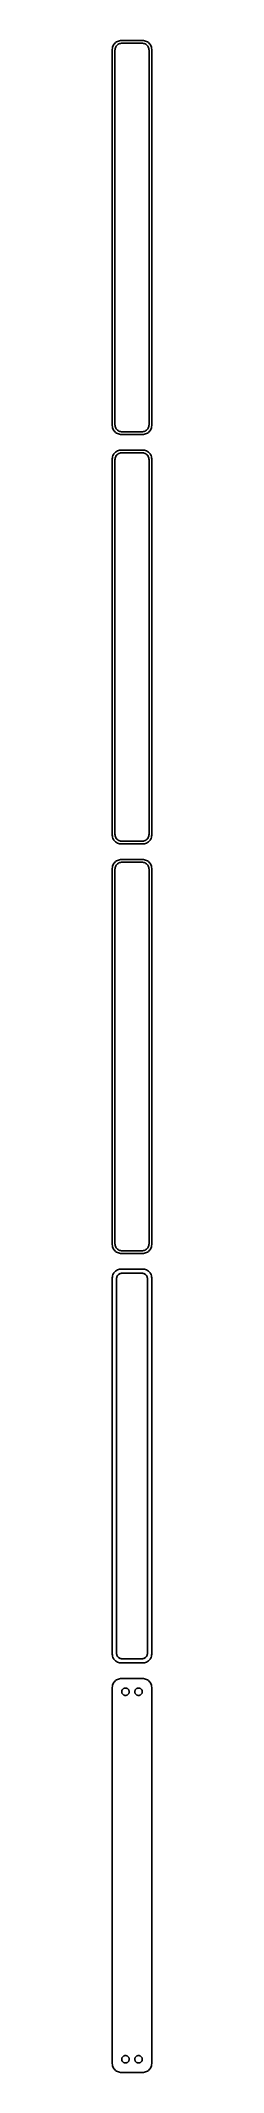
# Model space of a CAD drawing. Header units: metres. Extents: x -11 to 11, y 1058 to 2218.
import ezdxf

# ---------------------------------------------------------------- set-up
doc = ezdxf.new("R2010")
doc.units = ezdxf.units.M

msp = doc.modelspace()

# ---------------------------------------------------------------- linework, layer by layer
for p, q in [((-8.92912, 2217.72), (-9.43712, 2217.35)), ((-8.37889, 2218.02), (-8.92912, 2217.72)), ((-7.79507, 2218.26), (-8.37889, 2218.02)), ((-7.1869, 2218.41), (-7.79507, 2218.26)), ((-6.56395, 2218.49), (-7.1869, 2218.41)), ((6.56395, 2218.49), (-6.56395, 2218.49)), ((7.1869, 2218.41), (6.56395, 2218.49)), ((7.79507, 2218.26), (7.1869, 2218.41)), ((8.37889, 2218.02), (7.79507, 2218.26)), ((8.92912, 2217.72), (8.37889, 2218.02)), ((9.43712, 2217.35), (8.92912, 2217.72)), ((-11.2106, 2214.13), (-11.25, 2213.5)), ((-11.25, 2213.5), (-11.25, 1998.5)), ((-11.0929, 2214.74), (-11.2106, 2214.13)), ((-10.8989, 2215.34), (-11.0929, 2214.74)), ((-10.6315, 2215.91), (-10.8989, 2215.34)), ((-10.2951, 2216.44), (-10.6315, 2215.91)), ((-9.89484, 2216.92), (-10.2951, 2216.44)), ((-9.43712, 2217.35), (-9.89484, 2216.92)), ((-9.75, 2213), (-9.71844, 2213.5)), ((-9.75, 1999), (-9.75, 2213)), ((-9.71844, 2213.5), (-9.62433, 2213.99)), ((-9.62433, 2213.99), (-9.4691, 2214.47)), ((-9.4691, 2214.47), (-9.25522, 2214.93)), ((-9.25522, 2214.93), (-8.98605, 2215.35)), ((-8.98605, 2215.35), (-8.66586, 2215.74)), ((-8.66586, 2215.74), (-8.29968, 2216.08)), ((-8.29968, 2216.08), (-7.8933, 2216.38)), ((-7.8933, 2216.38), (-7.45311, 2216.62)), ((-7.45311, 2216.62), (-6.98605, 2216.8)), ((-6.98605, 2216.8), (-6.49951, 2216.93)), ((-6.49951, 2216.93), (-6.00116, 2216.99)), ((-6.00116, 2216.99), (6.00116, 2216.99)), ((6.00116, 2216.99), (6.49951, 2216.93)), ((6.49951, 2216.93), (6.98605, 2216.8)), ((6.98605, 2216.8), (7.45311, 2216.62)), ((7.45311, 2216.62), (7.8933, 2216.38)), ((7.8933, 2216.38), (8.29968, 2216.08)), ((8.29968, 2216.08), (8.66586, 2215.74)), ((8.66586, 2215.74), (8.98605, 2215.35)), ((8.98605, 2215.35), (9.25522, 2214.93)), ((9.25522, 2214.93), (9.4691, 2214.47)), ((9.89484, 2216.92), (9.43712, 2217.35)), ((9.4691, 2214.47), (9.62433, 2213.99)), ((9.62433, 2213.99), (9.71844, 2213.5)), ((9.71844, 2213.5), (9.75, 2213)), ((9.75, 2213), (9.75, 1999)), ((10.2951, 2216.44), (9.89484, 2216.92)), ((10.6315, 2215.91), (10.2951, 2216.44)), ((10.8989, 2215.34), (10.6315, 2215.91)), ((11.0929, 2214.74), (10.8989, 2215.34)), ((11.2106, 2214.13), (11.0929, 2214.74)), ((11.25, 2213.5), (11.2106, 2214.13)), ((11.25, 1998.5), (11.25, 2213.5)), ((-11.25, 1998.5), (-11.2106, 1997.87)), ((-11.2106, 1997.87), (-11.0929, 1997.26)), ((-11.0929, 1997.26), (-10.8989, 1996.66)), ((-9.71844, 1998.5), (-9.75, 1999)), ((-9.62433, 1998.01), (-9.71844, 1998.5)), ((-9.4691, 1997.53), (-9.62433, 1998.01)), ((-9.25522, 1997.07), (-9.4691, 1997.53)), ((-8.98605, 1996.65), (-9.25522, 1997.07)), ((9.25522, 1997.07), (8.98605, 1996.65)), ((9.4691, 1997.53), (9.25522, 1997.07)), ((9.62433, 1998.01), (9.4691, 1997.53)), ((9.71844, 1998.5), (9.62433, 1998.01)), ((9.75, 1999), (9.71844, 1998.5)), ((10.8989, 1996.66), (11.0929, 1997.26)), ((11.0929, 1997.26), (11.2106, 1997.87)), ((11.2106, 1997.87), (11.25, 1998.5)), ((-10.8989, 1996.66), (-10.6315, 1996.09)), ((-10.6315, 1996.09), (-10.2951, 1995.56)), ((-10.2951, 1995.56), (-9.89484, 1995.08)), ((-9.89484, 1995.08), (-9.43712, 1994.65)), ((-9.43712, 1994.65), (-8.92912, 1994.28)), ((-8.66586, 1996.26), (-8.98605, 1996.65)), ((-8.92912, 1994.28), (-8.37889, 1993.98)), ((-8.29968, 1995.92), (-8.66586, 1996.26)), ((-8.37889, 1993.98), (-7.79507, 1993.74)), ((-7.8933, 1995.62), (-8.29968, 1995.92)), ((-7.45311, 1995.38), (-7.8933, 1995.62)), ((-7.79507, 1993.74), (-7.1869, 1993.59)), ((-6.98605, 1995.2), (-7.45311, 1995.38)), ((-7.1869, 1993.59), (-6.56395, 1993.51)), ((-6.49951, 1995.07), (-6.98605, 1995.2)), ((-6.56395, 1993.51), (6.56395, 1993.51)), ((-6.00116, 1995.01), (-6.49951, 1995.07)), ((6.00116, 1995.01), (-6.00116, 1995.01)), ((6.49951, 1995.07), (6.00116, 1995.01)), ((6.98605, 1995.2), (6.49951, 1995.07)), ((6.56395, 1993.51), (7.1869, 1993.59)), ((7.45311, 1995.38), (6.98605, 1995.2)), ((7.1869, 1993.59), (7.79507, 1993.74)), ((7.8933, 1995.62), (7.45311, 1995.38)), ((7.79507, 1993.74), (8.37889, 1993.98)), ((8.29968, 1995.92), (7.8933, 1995.62)), ((8.66586, 1996.26), (8.29968, 1995.92)), ((8.37889, 1993.98), (8.92912, 1994.28)), ((8.98605, 1996.65), (8.66586, 1996.26)), ((8.92912, 1994.28), (9.43712, 1994.65)), ((9.43712, 1994.65), (9.89484, 1995.08)), ((9.89484, 1995.08), (10.2951, 1995.56)), ((10.2951, 1995.56), (10.6315, 1996.09)), ((10.6315, 1996.09), (10.8989, 1996.66)), ((-11.2106, 1980.13), (-11.25, 1979.5)), ((-11.25, 1979.5), (-11.25, 1764.5)), ((-11.0929, 1980.74), (-11.2106, 1980.13)), ((-10.8989, 1981.34), (-11.0929, 1980.74)), ((-10.6315, 1981.91), (-10.8989, 1981.34)), ((-10.2951, 1982.44), (-10.6315, 1981.91)), ((-9.89484, 1982.92), (-10.2951, 1982.44)), ((-9.43712, 1983.35), (-9.89484, 1982.92)), ((-9.75, 1979), (-9.71844, 1979.5)), ((-9.75, 1765), (-9.75, 1979)), ((-9.71844, 1979.5), (-9.62433, 1979.99)), ((-9.62433, 1979.99), (-9.4691, 1980.47)), ((-9.4691, 1980.47), (-9.25522, 1980.93)), ((-8.92912, 1983.72), (-9.43712, 1983.35)), ((-9.25522, 1980.93), (-8.98605, 1981.35)), ((-8.98605, 1981.35), (-8.66586, 1981.74)), ((-8.37889, 1984.02), (-8.92912, 1983.72)), ((-8.66586, 1981.74), (-8.29968, 1982.08)), ((-7.79507, 1984.26), (-8.37889, 1984.02)), ((-8.29968, 1982.08), (-7.8933, 1982.38)), ((-7.8933, 1982.38), (-7.45311, 1982.62)), ((-7.1869, 1984.41), (-7.79507, 1984.26)), ((-7.45311, 1982.62), (-6.98605, 1982.8)), ((-6.56395, 1984.49), (-7.1869, 1984.41)), ((-6.98605, 1982.8), (-6.49951, 1982.93)), ((6.56395, 1984.49), (-6.56395, 1984.49)), ((-6.49951, 1982.93), (-6.00116, 1982.99)), ((-6.00116, 1982.99), (6.00116, 1982.99)), ((6.00116, 1982.99), (6.49951, 1982.93)), ((6.49951, 1982.93), (6.98605, 1982.8)), ((7.1869, 1984.41), (6.56395, 1984.49)), ((6.98605, 1982.8), (7.45311, 1982.62)), ((7.79507, 1984.26), (7.1869, 1984.41)), ((7.45311, 1982.62), (7.8933, 1982.38)), ((8.37889, 1984.02), (7.79507, 1984.26)), ((7.8933, 1982.38), (8.29968, 1982.08)), ((8.29968, 1982.08), (8.66586, 1981.74)), ((8.92912, 1983.72), (8.37889, 1984.02)), ((8.66586, 1981.74), (8.98605, 1981.35)), ((9.43712, 1983.35), (8.92912, 1983.72)), ((8.98605, 1981.35), (9.25522, 1980.93)), ((9.25522, 1980.93), (9.4691, 1980.47)), ((9.89484, 1982.92), (9.43712, 1983.35)), ((9.4691, 1980.47), (9.62433, 1979.99)), ((9.62433, 1979.99), (9.71844, 1979.5)), ((9.71844, 1979.5), (9.75, 1979)), ((9.75, 1979), (9.75, 1765)), ((10.2951, 1982.44), (9.89484, 1982.92)), ((10.6315, 1981.91), (10.2951, 1982.44)), ((10.8989, 1981.34), (10.6315, 1981.91)), ((11.0929, 1980.74), (10.8989, 1981.34)), ((11.2106, 1980.13), (11.0929, 1980.74)), ((11.25, 1979.5), (11.2106, 1980.13)), ((11.25, 1764.5), (11.25, 1979.5)), ((-9.71844, 1764.5), (-9.75, 1765)), ((9.75, 1765), (9.71844, 1764.5)), ((-11.25, 1764.5), (-11.2106, 1763.87)), ((-11.2106, 1763.87), (-11.0929, 1763.26)), ((-11.0929, 1763.26), (-10.8989, 1762.66)), ((-10.8989, 1762.66), (-10.6315, 1762.09)), ((-10.6315, 1762.09), (-10.2951, 1761.56)), ((-10.2951, 1761.56), (-9.89484, 1761.08)), ((-9.89484, 1761.08), (-9.43712, 1760.65)), ((-9.62433, 1764.01), (-9.71844, 1764.5)), ((-9.4691, 1763.53), (-9.62433, 1764.01)), ((-9.25522, 1763.07), (-9.4691, 1763.53)), ((-9.43712, 1760.65), (-8.92912, 1760.28)), ((-8.98605, 1762.65), (-9.25522, 1763.07)), ((-8.66586, 1762.26), (-8.98605, 1762.65)), ((-8.92912, 1760.28), (-8.37889, 1759.98)), ((-8.29968, 1761.92), (-8.66586, 1762.26)), ((-8.37889, 1759.98), (-7.79507, 1759.74)), ((-7.8933, 1761.62), (-8.29968, 1761.92)), ((-7.45311, 1761.38), (-7.8933, 1761.62)), ((-7.79507, 1759.74), (-7.1869, 1759.59)), ((-6.98605, 1761.2), (-7.45311, 1761.38)), ((-7.1869, 1759.59), (-6.56395, 1759.51)), ((-6.49951, 1761.07), (-6.98605, 1761.2)), ((-6.56395, 1759.51), (6.56395, 1759.51)), ((-6.00116, 1761.01), (-6.49951, 1761.07)), ((6.00116, 1761.01), (-6.00116, 1761.01)), ((6.49951, 1761.07), (6.00116, 1761.01)), ((6.98605, 1761.2), (6.49951, 1761.07)), ((6.56395, 1759.51), (7.1869, 1759.59)), ((7.45311, 1761.38), (6.98605, 1761.2)), ((7.1869, 1759.59), (7.79507, 1759.74)), ((7.8933, 1761.62), (7.45311, 1761.38)), ((7.79507, 1759.74), (8.37889, 1759.98)), ((8.29968, 1761.92), (7.8933, 1761.62)), ((8.66586, 1762.26), (8.29968, 1761.92)), ((8.37889, 1759.98), (8.92912, 1760.28)), ((8.98605, 1762.65), (8.66586, 1762.26)), ((8.92912, 1760.28), (9.43712, 1760.65)), ((9.25522, 1763.07), (8.98605, 1762.65)), ((9.4691, 1763.53), (9.25522, 1763.07)), ((9.43712, 1760.65), (9.89484, 1761.08)), ((9.62433, 1764.01), (9.4691, 1763.53)), ((9.71844, 1764.5), (9.62433, 1764.01)), ((9.89484, 1761.08), (10.2951, 1761.56)), ((10.2951, 1761.56), (10.6315, 1762.09)), ((10.6315, 1762.09), (10.8989, 1762.66)), ((10.8989, 1762.66), (11.0929, 1763.26)), ((11.0929, 1763.26), (11.2106, 1763.87)), ((11.2106, 1763.87), (11.25, 1764.5)), ((-11.2106, 1746.13), (-11.25, 1745.5)), ((-11.25, 1745.5), (-11.25, 1530.5)), ((-11.0929, 1746.74), (-11.2106, 1746.13)), ((-10.8989, 1747.34), (-11.0929, 1746.74)), ((-10.6315, 1747.91), (-10.8989, 1747.34)), ((-10.2951, 1748.44), (-10.6315, 1747.91)), ((-9.89484, 1748.92), (-10.2951, 1748.44)), ((-9.43712, 1749.35), (-9.89484, 1748.92)), ((-9.75, 1745), (-9.71844, 1745.5)), ((-9.75, 1531), (-9.75, 1745)), ((-9.71844, 1745.5), (-9.62433, 1745.99)), ((-9.62433, 1745.99), (-9.4691, 1746.47)), ((-9.4691, 1746.47), (-9.25522, 1746.93)), ((-8.92912, 1749.72), (-9.43712, 1749.35)), ((-9.25522, 1746.93), (-8.98605, 1747.35)), ((-8.98605, 1747.35), (-8.66586, 1747.74)), ((-8.37889, 1750.02), (-8.92912, 1749.72)), ((-8.66586, 1747.74), (-8.29968, 1748.08)), ((-7.79507, 1750.26), (-8.37889, 1750.02)), ((-8.29968, 1748.08), (-7.8933, 1748.38)), ((-7.8933, 1748.38), (-7.45311, 1748.62)), ((-7.1869, 1750.41), (-7.79507, 1750.26)), ((-7.45311, 1748.62), (-6.98605, 1748.8)), ((-6.56395, 1750.49), (-7.1869, 1750.41)), ((-6.98605, 1748.8), (-6.49951, 1748.93)), ((6.56395, 1750.49), (-6.56395, 1750.49)), ((-6.49951, 1748.93), (-6.00116, 1748.99)), ((-6.00116, 1748.99), (6.00116, 1748.99)), ((6.00116, 1748.99), (6.49951, 1748.93)), ((6.49951, 1748.93), (6.98605, 1748.8)), ((7.1869, 1750.41), (6.56395, 1750.49)), ((6.98605, 1748.8), (7.45311, 1748.62)), ((7.79507, 1750.26), (7.1869, 1750.41)), ((7.45311, 1748.62), (7.8933, 1748.38)), ((8.37889, 1750.02), (7.79507, 1750.26)), ((7.8933, 1748.38), (8.29968, 1748.08)), ((8.29968, 1748.08), (8.66586, 1747.74)), ((8.92912, 1749.72), (8.37889, 1750.02)), ((8.66586, 1747.74), (8.98605, 1747.35)), ((9.43712, 1749.35), (8.92912, 1749.72)), ((8.98605, 1747.35), (9.25522, 1746.93)), ((9.25522, 1746.93), (9.4691, 1746.47)), ((9.89484, 1748.92), (9.43712, 1749.35)), ((9.4691, 1746.47), (9.62433, 1745.99)), ((9.62433, 1745.99), (9.71844, 1745.5)), ((9.71844, 1745.5), (9.75, 1745)), ((9.75, 1745), (9.75, 1531)), ((10.2951, 1748.44), (9.89484, 1748.92)), ((10.6315, 1747.91), (10.2951, 1748.44)), ((10.8989, 1747.34), (10.6315, 1747.91)), ((11.0929, 1746.74), (10.8989, 1747.34)), ((11.2106, 1746.13), (11.0929, 1746.74)), ((11.25, 1745.5), (11.2106, 1746.13)), ((11.25, 1530.5), (11.25, 1745.5)), ((-11.25, 1530.5), (-11.2106, 1529.87)), ((-11.2106, 1529.87), (-11.0929, 1529.26)), ((-11.0929, 1529.26), (-10.8989, 1528.66)), ((-10.8989, 1528.66), (-10.6315, 1528.09)), ((-10.6315, 1528.09), (-10.2951, 1527.56)), ((-10.2951, 1527.56), (-9.89484, 1527.08)), ((-9.89484, 1527.08), (-9.43712, 1526.65)), ((-9.71844, 1530.5), (-9.75, 1531)), ((-9.62433, 1530.01), (-9.71844, 1530.5)), ((-9.4691, 1529.53), (-9.62433, 1530.01)), ((-9.25522, 1529.07), (-9.4691, 1529.53)), ((-9.43712, 1526.65), (-8.92912, 1526.28)), ((-8.98605, 1528.65), (-9.25522, 1529.07)), ((-8.66586, 1528.26), (-8.98605, 1528.65)), ((-8.92912, 1526.28), (-8.37889, 1525.98)), ((-8.29968, 1527.92), (-8.66586, 1528.26)), ((-8.37889, 1525.98), (-7.79507, 1525.74)), ((-7.8933, 1527.62), (-8.29968, 1527.92)), ((-7.45311, 1527.38), (-7.8933, 1527.62)), ((-7.79507, 1525.74), (-7.1869, 1525.59)), ((-6.98605, 1527.2), (-7.45311, 1527.38)), ((-7.1869, 1525.59), (-6.56395, 1525.51)), ((-6.49951, 1527.07), (-6.98605, 1527.2)), ((-6.56395, 1525.51), (6.56395, 1525.51)), ((-6.00116, 1527.01), (-6.49951, 1527.07)), ((6.00116, 1527.01), (-6.00116, 1527.01)), ((6.49951, 1527.07), (6.00116, 1527.01)), ((6.98605, 1527.2), (6.49951, 1527.07)), ((6.56395, 1525.51), (7.1869, 1525.59)), ((7.45311, 1527.38), (6.98605, 1527.2)), ((7.1869, 1525.59), (7.79507, 1525.74)), ((7.8933, 1527.62), (7.45311, 1527.38)), ((7.79507, 1525.74), (8.37889, 1525.98)), ((8.29968, 1527.92), (7.8933, 1527.62)), ((8.66586, 1528.26), (8.29968, 1527.92)), ((8.37889, 1525.98), (8.92912, 1526.28)), ((8.98605, 1528.65), (8.66586, 1528.26)), ((8.92912, 1526.28), (9.43712, 1526.65)), ((9.25522, 1529.07), (8.98605, 1528.65)), ((9.4691, 1529.53), (9.25522, 1529.07)), ((9.43712, 1526.65), (9.89484, 1527.08)), ((9.62433, 1530.01), (9.4691, 1529.53)), ((9.71844, 1530.5), (9.62433, 1530.01)), ((9.75, 1531), (9.71844, 1530.5)), ((9.89484, 1527.08), (10.2951, 1527.56)), ((10.2951, 1527.56), (10.6315, 1528.09)), ((10.6315, 1528.09), (10.8989, 1528.66)), ((10.8989, 1528.66), (11.0929, 1529.26)), ((11.0929, 1529.26), (11.2106, 1529.87)), ((11.2106, 1529.87), (11.25, 1530.5)), ((-11.2106, 1512.13), (-11.25, 1511.5)), ((-11.25, 1511.5), (-11.25, 1296.5)), ((-11.0929, 1512.74), (-11.2106, 1512.13)), ((-10.8989, 1513.34), (-11.0929, 1512.74)), ((-10.6315, 1513.91), (-10.8989, 1513.34)), ((-10.2951, 1514.44), (-10.6315, 1513.91)), ((-9.89484, 1514.92), (-10.2951, 1514.44)), ((-9.43712, 1515.35), (-9.89484, 1514.92)), ((-8.92912, 1515.72), (-9.43712, 1515.35)), ((-8.37889, 1516.02), (-8.92912, 1515.72)), ((-8.86292, 1511), (-8.83836, 1511.39)), ((-8.86292, 1297), (-8.86292, 1511)), ((-8.83836, 1511.39), (-8.76512, 1511.77)), ((-8.76512, 1511.77), (-8.64432, 1512.15)), ((-8.64432, 1512.15), (-8.47786, 1512.5)), ((-8.47786, 1512.5), (-8.2684, 1512.83)), ((-7.79507, 1516.26), (-8.37889, 1516.02)), ((-8.2684, 1512.83), (-8.01921, 1513.13)), ((-8.01921, 1513.13), (-7.73424, 1513.4)), ((-7.1869, 1516.41), (-7.79507, 1516.26)), ((-7.73424, 1513.4), (-7.41798, 1513.63)), ((-7.41798, 1513.63), (-7.07541, 1513.82)), ((-6.56395, 1516.49), (-7.1869, 1516.41)), ((-7.07541, 1513.82), (-6.71194, 1513.96)), ((-6.71194, 1513.96), (-6.3333, 1514.06)), ((6.56395, 1516.49), (-6.56395, 1516.49)), ((-6.3333, 1514.06), (-5.94545, 1514.11)), ((-5.94545, 1514.11), (5.94545, 1514.11)), ((5.94545, 1514.11), (6.3333, 1514.06)), ((6.3333, 1514.06), (6.71194, 1513.96)), ((7.1869, 1516.41), (6.56395, 1516.49)), ((6.71194, 1513.96), (7.07541, 1513.82)), ((7.07541, 1513.82), (7.41798, 1513.63)), ((7.79507, 1516.26), (7.1869, 1516.41)), ((7.41798, 1513.63), (7.73424, 1513.4)), ((7.73424, 1513.4), (8.01921, 1513.13)), ((8.37889, 1516.02), (7.79507, 1516.26)), ((8.01921, 1513.13), (8.2684, 1512.83)), ((8.2684, 1512.83), (8.47786, 1512.5)), ((8.92912, 1515.72), (8.37889, 1516.02)), ((8.47786, 1512.5), (8.64432, 1512.15)), ((8.64432, 1512.15), (8.76512, 1511.77)), ((8.76512, 1511.77), (8.83836, 1511.39)), ((8.83836, 1511.39), (8.86292, 1511)), ((8.86292, 1511), (8.86292, 1297)), ((9.43712, 1515.35), (8.92912, 1515.72)), ((9.89484, 1514.92), (9.43712, 1515.35)), ((10.2951, 1514.44), (9.89484, 1514.92)), ((10.6315, 1513.91), (10.2951, 1514.44)), ((10.8989, 1513.34), (10.6315, 1513.91)), ((11.0929, 1512.74), (10.8989, 1513.34)), ((11.2106, 1512.13), (11.0929, 1512.74)), ((11.25, 1511.5), (11.2106, 1512.13)), ((11.25, 1296.5), (11.25, 1511.5)), ((-11.25, 1296.5), (-11.2106, 1295.87)), ((-11.2106, 1295.87), (-11.0929, 1295.26)), ((-11.0929, 1295.26), (-10.8989, 1294.66)), ((-10.8989, 1294.66), (-10.6315, 1294.09)), ((-10.6315, 1294.09), (-10.2951, 1293.56)), ((-10.2951, 1293.56), (-9.89484, 1293.08)), ((-9.89484, 1293.08), (-9.43712, 1292.65)), ((-9.43712, 1292.65), (-8.92912, 1292.28)), ((-8.92912, 1292.28), (-8.37889, 1291.98)), ((-8.83836, 1296.61), (-8.86292, 1297)), ((-8.76512, 1296.23), (-8.83836, 1296.61)), ((-8.64432, 1295.85), (-8.76512, 1296.23)), ((-8.47786, 1295.5), (-8.64432, 1295.85)), ((-8.2684, 1295.17), (-8.47786, 1295.5)), ((-8.37889, 1291.98), (-7.79507, 1291.74)), ((-8.01921, 1294.87), (-8.2684, 1295.17)), ((-7.73424, 1294.6), (-8.01921, 1294.87)), ((-7.79507, 1291.74), (-7.1869, 1291.59)), ((-7.41798, 1294.37), (-7.73424, 1294.6)), ((-7.07541, 1294.18), (-7.41798, 1294.37)), ((-7.1869, 1291.59), (-6.56395, 1291.51)), ((-6.71194, 1294.04), (-7.07541, 1294.18)), ((-6.3333, 1293.94), (-6.71194, 1294.04)), ((-6.56395, 1291.51), (6.56395, 1291.51)), ((-5.94545, 1293.89), (-6.3333, 1293.94)), ((5.94545, 1293.89), (-5.94545, 1293.89)), ((6.3333, 1293.94), (5.94545, 1293.89)), ((6.71194, 1294.04), (6.3333, 1293.94)), ((6.56395, 1291.51), (7.1869, 1291.59)), ((7.07541, 1294.18), (6.71194, 1294.04)), ((7.41798, 1294.37), (7.07541, 1294.18)), ((7.1869, 1291.59), (7.79507, 1291.74)), ((7.73424, 1294.6), (7.41798, 1294.37)), ((8.01921, 1294.87), (7.73424, 1294.6)), ((7.79507, 1291.74), (8.37889, 1291.98)), ((8.2684, 1295.17), (8.01921, 1294.87)), ((8.47786, 1295.5), (8.2684, 1295.17)), ((8.37889, 1291.98), (8.92912, 1292.28)), ((8.64432, 1295.85), (8.47786, 1295.5)), ((8.76512, 1296.23), (8.64432, 1295.85)), ((8.83836, 1296.61), (8.76512, 1296.23)), ((8.86292, 1297), (8.83836, 1296.61)), ((8.92912, 1292.28), (9.43712, 1292.65)), ((9.43712, 1292.65), (9.89484, 1293.08)), ((9.89484, 1293.08), (10.2951, 1293.56)), ((10.2951, 1293.56), (10.6315, 1294.09)), ((10.6315, 1294.09), (10.8989, 1294.66)), ((10.8989, 1294.66), (11.0929, 1295.26)), ((11.0929, 1295.26), (11.2106, 1295.87)), ((11.2106, 1295.87), (11.25, 1296.5)), ((-11.2106, 1278.13), (-11.25, 1277.5)), ((-11.25, 1277.5), (-11.25, 1062.5)), ((-11.0929, 1278.74), (-11.2106, 1278.13)), ((-10.8989, 1279.34), (-11.0929, 1278.74)), ((-10.6315, 1279.91), (-10.8989, 1279.34)), ((-10.2951, 1280.44), (-10.6315, 1279.91)), ((-9.89484, 1280.92), (-10.2951, 1280.44)), ((-9.43712, 1281.35), (-9.89484, 1280.92)), ((-8.92912, 1281.72), (-9.43712, 1281.35)), ((-8.37889, 1282.02), (-8.92912, 1281.72)), ((-7.79507, 1282.26), (-8.37889, 1282.02)), ((-7.1869, 1282.41), (-7.79507, 1282.26)), ((-6.56395, 1282.49), (-7.1869, 1282.41)), ((6.56395, 1282.49), (-6.56395, 1282.49)), ((-4.40984, 1277.03), (-4.1501, 1277.1)), ((-4.1501, 1277.1), (-3.88406, 1277.13)), ((-3.88406, 1277.13), (-3.61592, 1277.13)), ((-3.61592, 1277.13), (-3.34988, 1277.1)), ((-3.34988, 1277.1), (-3.09015, 1277.03)), ((3.09015, 1277.03), (3.34988, 1277.1)), ((3.34988, 1277.1), (3.61592, 1277.13)), ((3.61592, 1277.13), (3.88406, 1277.13)), ((3.88406, 1277.13), (4.1501, 1277.1)), ((4.1501, 1277.1), (4.40984, 1277.03)), ((7.1869, 1282.41), (6.56395, 1282.49)), ((7.79507, 1282.26), (7.1869, 1282.41)), ((8.37889, 1282.02), (7.79507, 1282.26)), ((8.92912, 1281.72), (8.37889, 1282.02)), ((9.43712, 1281.35), (8.92912, 1281.72)), ((9.89484, 1280.92), (9.43712, 1281.35)), ((10.2951, 1280.44), (9.89484, 1280.92)), ((10.6315, 1279.91), (10.2951, 1280.44)), ((10.8989, 1279.34), (10.6315, 1279.91)), ((11.0929, 1278.74), (10.8989, 1279.34)), ((11.2106, 1278.13), (11.0929, 1278.74)), ((11.25, 1277.5), (11.2106, 1278.13)), ((11.25, 1062.5), (11.25, 1277.5)), ((-5.88528, 1275), (-5.86845, 1275.27)), ((-5.86845, 1274.73), (-5.88528, 1275)), ((-5.86845, 1275.27), (-5.81821, 1275.53)), ((-5.81821, 1274.47), (-5.86845, 1274.73)), ((-5.81821, 1275.53), (-5.73534, 1275.79)), ((-5.73534, 1274.21), (-5.81821, 1274.47)), ((-5.73534, 1275.79), (-5.62117, 1276.03)), ((-5.62117, 1273.97), (-5.73534, 1274.21)), ((-5.62117, 1276.03), (-5.47748, 1276.26)), ((-5.47748, 1273.74), (-5.62117, 1273.97)), ((-5.47748, 1276.26), (-5.30655, 1276.46)), ((-5.30655, 1273.54), (-5.47748, 1273.74)), ((-5.30655, 1276.46), (-5.11108, 1276.65)), ((-5.11108, 1273.35), (-5.30655, 1273.54)), ((-5.11108, 1276.65), (-4.89413, 1276.8)), ((-4.89413, 1273.2), (-5.11108, 1273.35)), ((-4.89413, 1276.8), (-4.65915, 1276.93)), ((-4.65915, 1273.07), (-4.89413, 1273.2)), ((-4.65915, 1276.93), (-4.40984, 1277.03)), ((-4.40984, 1272.97), (-4.65915, 1273.07)), ((-4.1501, 1272.9), (-4.40984, 1272.97)), ((-3.88406, 1272.87), (-4.1501, 1272.9)), ((-3.61592, 1272.87), (-3.88406, 1272.87)), ((-3.34988, 1272.9), (-3.61592, 1272.87)), ((-3.09015, 1272.97), (-3.34988, 1272.9)), ((-3.09015, 1277.03), (-2.84084, 1276.93)), ((-2.84084, 1273.07), (-3.09015, 1272.97)), ((-2.84084, 1276.93), (-2.60585, 1276.8)), ((-2.60585, 1273.2), (-2.84084, 1273.07)), ((-2.60585, 1276.8), (-2.3889, 1276.65)), ((-2.3889, 1273.35), (-2.60585, 1273.2)), ((-2.3889, 1276.65), (-2.19344, 1276.46)), ((-2.19344, 1273.54), (-2.3889, 1273.35)), ((-2.19344, 1276.46), (-2.02251, 1276.26)), ((-2.02251, 1273.74), (-2.19344, 1273.54)), ((-2.02251, 1276.26), (-1.87881, 1276.03)), ((-1.87881, 1273.97), (-2.02251, 1273.74)), ((-1.87881, 1276.03), (-1.76465, 1275.79)), ((-1.76465, 1274.21), (-1.87881, 1273.97)), ((-1.76465, 1275.79), (-1.68178, 1275.53)), ((-1.68178, 1274.47), (-1.76465, 1274.21)), ((-1.68178, 1275.53), (-1.63153, 1275.27)), ((-1.63153, 1274.73), (-1.68178, 1274.47)), ((-1.63153, 1275.27), (-1.6147, 1275)), ((-1.6147, 1275), (-1.63153, 1274.73)), ((1.6147, 1275), (1.63153, 1275.27)), ((1.63153, 1274.73), (1.6147, 1275)), ((1.63153, 1275.27), (1.68178, 1275.53)), ((1.68178, 1274.47), (1.63153, 1274.73)), ((1.68178, 1275.53), (1.76465, 1275.79)), ((1.76465, 1274.21), (1.68178, 1274.47)), ((1.76465, 1275.79), (1.87881, 1276.03)), ((1.87881, 1273.97), (1.76465, 1274.21)), ((1.87881, 1276.03), (2.02251, 1276.26)), ((2.02251, 1273.74), (1.87881, 1273.97)), ((2.02251, 1276.26), (2.19344, 1276.46)), ((2.19344, 1273.54), (2.02251, 1273.74)), ((2.19344, 1276.46), (2.3889, 1276.65)), ((2.3889, 1273.35), (2.19344, 1273.54)), ((2.3889, 1276.65), (2.60585, 1276.8)), ((2.60585, 1273.2), (2.3889, 1273.35)), ((2.60585, 1276.8), (2.84084, 1276.93)), ((2.84084, 1273.07), (2.60585, 1273.2)), ((2.84084, 1276.93), (3.09015, 1277.03)), ((3.09015, 1272.97), (2.84084, 1273.07)), ((3.34988, 1272.9), (3.09015, 1272.97)), ((3.61592, 1272.87), (3.34988, 1272.9)), ((3.88406, 1272.87), (3.61592, 1272.87)), ((4.1501, 1272.9), (3.88406, 1272.87)), ((4.40984, 1272.97), (4.1501, 1272.9)), ((4.40984, 1277.03), (4.65915, 1276.93)), ((4.65915, 1273.07), (4.40984, 1272.97)), ((4.65915, 1276.93), (4.89413, 1276.8)), ((4.89413, 1273.2), (4.65915, 1273.07)), ((4.89413, 1276.8), (5.11108, 1276.65)), ((5.11108, 1273.35), (4.89413, 1273.2)), ((5.11108, 1276.65), (5.30655, 1276.46)), ((5.30655, 1273.54), (5.11108, 1273.35)), ((5.30655, 1276.46), (5.47748, 1276.26)), ((5.47748, 1273.74), (5.30655, 1273.54)), ((5.47748, 1276.26), (5.62117, 1276.03)), ((5.62117, 1273.97), (5.47748, 1273.74)), ((5.62117, 1276.03), (5.73534, 1275.79)), ((5.73534, 1274.21), (5.62117, 1273.97)), ((5.73534, 1275.79), (5.81821, 1275.53)), ((5.81821, 1274.47), (5.73534, 1274.21)), ((5.81821, 1275.53), (5.86845, 1275.27)), ((5.86845, 1274.73), (5.81821, 1274.47)), ((5.86845, 1275.27), (5.88528, 1275)), ((5.88528, 1275), (5.86845, 1274.73)), ((-11.25, 1062.5), (-11.2106, 1061.87)), ((-11.2106, 1061.87), (-11.0929, 1061.26)), ((-11.0929, 1061.26), (-10.8989, 1060.66)), ((-10.8989, 1060.66), (-10.6315, 1060.09)), ((-10.6315, 1060.09), (-10.2951, 1059.56)), ((-10.2951, 1059.56), (-9.89484, 1059.08)), ((-9.89484, 1059.08), (-9.43712, 1058.65)), ((-9.43712, 1058.65), (-8.92912, 1058.28)), ((-8.92912, 1058.28), (-8.37889, 1057.98)), ((-8.37889, 1057.98), (-7.79507, 1057.74)), ((-7.79507, 1057.74), (-7.1869, 1057.59)), ((-7.1869, 1057.59), (-6.56395, 1057.51)), ((-6.56395, 1057.51), (6.56395, 1057.51)), ((-5.88528, 1065), (-5.86845, 1065.27)), ((-5.86845, 1064.73), (-5.88528, 1065)), ((-5.86845, 1065.27), (-5.81821, 1065.53)), ((-5.81821, 1064.47), (-5.86845, 1064.73)), ((-5.81821, 1065.53), (-5.73534, 1065.79)), ((-5.73534, 1064.21), (-5.81821, 1064.47)), ((-5.73534, 1065.79), (-5.62117, 1066.03)), ((-5.62117, 1063.97), (-5.73534, 1064.21)), ((-5.62117, 1066.03), (-5.47748, 1066.26)), ((-5.47748, 1063.74), (-5.62117, 1063.97)), ((-5.47748, 1066.26), (-5.30655, 1066.46)), ((-5.30655, 1063.54), (-5.47748, 1063.74)), ((-5.30655, 1066.46), (-5.11108, 1066.65)), ((-5.11108, 1063.35), (-5.30655, 1063.54)), ((-5.11108, 1066.65), (-4.89413, 1066.8)), ((-4.89413, 1063.2), (-5.11108, 1063.35)), ((-4.89413, 1066.8), (-4.65915, 1066.93)), ((-4.65915, 1063.07), (-4.89413, 1063.2)), ((-4.65915, 1066.93), (-4.40984, 1067.03)), ((-4.40984, 1062.97), (-4.65915, 1063.07)), ((-4.40984, 1067.03), (-4.1501, 1067.1)), ((-4.1501, 1062.9), (-4.40984, 1062.97)), ((-4.1501, 1067.1), (-3.88406, 1067.13)), ((-3.88406, 1062.87), (-4.1501, 1062.9)), ((-3.88406, 1067.13), (-3.61592, 1067.13)), ((-3.61592, 1062.87), (-3.88406, 1062.87)), ((-3.61592, 1067.13), (-3.34988, 1067.1)), ((-3.34988, 1062.9), (-3.61592, 1062.87)), ((-3.34988, 1067.1), (-3.09015, 1067.03)), ((-3.09015, 1062.97), (-3.34988, 1062.9)), ((-3.09015, 1067.03), (-2.84084, 1066.93)), ((-2.84084, 1063.07), (-3.09015, 1062.97)), ((-2.84084, 1066.93), (-2.60585, 1066.8)), ((-2.60585, 1063.2), (-2.84084, 1063.07)), ((-2.60585, 1066.8), (-2.3889, 1066.65)), ((-2.3889, 1063.35), (-2.60585, 1063.2)), ((-2.3889, 1066.65), (-2.19344, 1066.46)), ((-2.19344, 1063.54), (-2.3889, 1063.35)), ((-2.19344, 1066.46), (-2.02251, 1066.26)), ((-2.02251, 1063.74), (-2.19344, 1063.54)), ((-2.02251, 1066.26), (-1.87881, 1066.03)), ((-1.87881, 1063.97), (-2.02251, 1063.74)), ((-1.87881, 1066.03), (-1.76465, 1065.79)), ((-1.76465, 1064.21), (-1.87881, 1063.97)), ((-1.76465, 1065.79), (-1.68178, 1065.53)), ((-1.68178, 1064.47), (-1.76465, 1064.21)), ((-1.68178, 1065.53), (-1.63153, 1065.27)), ((-1.63153, 1064.73), (-1.68178, 1064.47)), ((-1.63153, 1065.27), (-1.6147, 1065)), ((-1.6147, 1065), (-1.63153, 1064.73)), ((1.6147, 1065), (1.63153, 1065.27)), ((1.63153, 1064.73), (1.6147, 1065)), ((1.63153, 1065.27), (1.68178, 1065.53)), ((1.68178, 1064.47), (1.63153, 1064.73)), ((1.68178, 1065.53), (1.76465, 1065.79)), ((1.76465, 1064.21), (1.68178, 1064.47)), ((1.76465, 1065.79), (1.87881, 1066.03)), ((1.87881, 1063.97), (1.76465, 1064.21)), ((1.87881, 1066.03), (2.02251, 1066.26)), ((2.02251, 1063.74), (1.87881, 1063.97)), ((2.02251, 1066.26), (2.19344, 1066.46)), ((2.19344, 1063.54), (2.02251, 1063.74)), ((2.19344, 1066.46), (2.3889, 1066.65)), ((2.3889, 1063.35), (2.19344, 1063.54)), ((2.3889, 1066.65), (2.60585, 1066.8)), ((2.60585, 1063.2), (2.3889, 1063.35)), ((2.60585, 1066.8), (2.84084, 1066.93)), ((2.84084, 1063.07), (2.60585, 1063.2)), ((2.84084, 1066.93), (3.09015, 1067.03)), ((3.09015, 1062.97), (2.84084, 1063.07)), ((3.09015, 1067.03), (3.34988, 1067.1)), ((3.34988, 1062.9), (3.09015, 1062.97)), ((3.34988, 1067.1), (3.61592, 1067.13)), ((3.61592, 1062.87), (3.34988, 1062.9)), ((3.61592, 1067.13), (3.88406, 1067.13)), ((3.88406, 1062.87), (3.61592, 1062.87)), ((3.88406, 1067.13), (4.1501, 1067.1)), ((4.1501, 1062.9), (3.88406, 1062.87)), ((4.1501, 1067.1), (4.40984, 1067.03)), ((4.40984, 1062.97), (4.1501, 1062.9)), ((4.40984, 1067.03), (4.65915, 1066.93)), ((4.65915, 1063.07), (4.40984, 1062.97)), ((4.65915, 1066.93), (4.89413, 1066.8)), ((4.89413, 1063.2), (4.65915, 1063.07)), ((4.89413, 1066.8), (5.11108, 1066.65)), ((5.11108, 1063.35), (4.89413, 1063.2)), ((5.11108, 1066.65), (5.30655, 1066.46)), ((5.30655, 1063.54), (5.11108, 1063.35)), ((5.30655, 1066.46), (5.47748, 1066.26)), ((5.47748, 1063.74), (5.30655, 1063.54)), ((5.47748, 1066.26), (5.62117, 1066.03)), ((5.62117, 1063.97), (5.47748, 1063.74)), ((5.62117, 1066.03), (5.73534, 1065.79)), ((5.73534, 1064.21), (5.62117, 1063.97)), ((5.73534, 1065.79), (5.81821, 1065.53)), ((5.81821, 1064.47), (5.73534, 1064.21)), ((5.81821, 1065.53), (5.86845, 1065.27)), ((5.86845, 1064.73), (5.81821, 1064.47)), ((5.86845, 1065.27), (5.88528, 1065)), ((5.88528, 1065), (5.86845, 1064.73)), ((6.56395, 1057.51), (7.1869, 1057.59)), ((7.1869, 1057.59), (7.79507, 1057.74)), ((7.79507, 1057.74), (8.37889, 1057.98)), ((8.37889, 1057.98), (8.92912, 1058.28)), ((8.92912, 1058.28), (9.43712, 1058.65)), ((9.43712, 1058.65), (9.89484, 1059.08)), ((9.89484, 1059.08), (10.2951, 1059.56)), ((10.2951, 1059.56), (10.6315, 1060.09)), ((10.6315, 1060.09), (10.8989, 1060.66)), ((10.8989, 1060.66), (11.0929, 1061.26)), ((11.0929, 1061.26), (11.2106, 1061.87)), ((11.2106, 1061.87), (11.25, 1062.5))]:
    msp.add_line(p, q)

doc.saveas('drawing.dxf')
